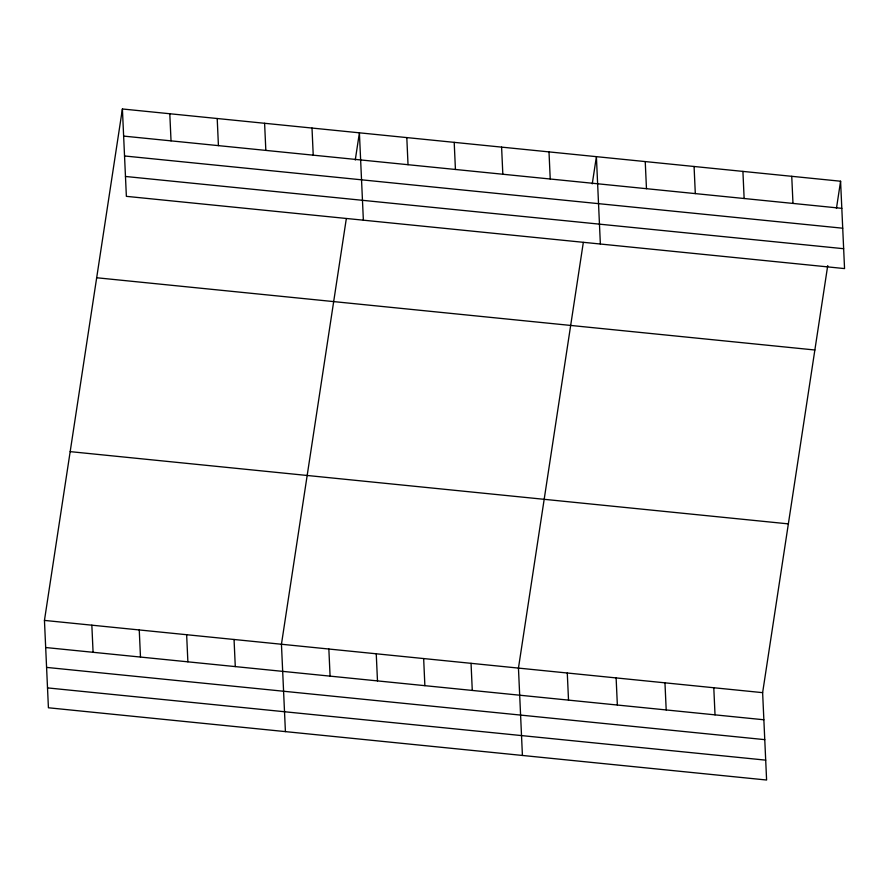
<?xml version="1.0" encoding="UTF-8"?>
<svg xmlns="http://www.w3.org/2000/svg" width="889" height="889" viewBox="0 0 889 889"><rect width="100%" height="100%" fill="white"/><g stroke="black" fill="none" stroke-linecap="round" stroke-linejoin="round"><path stroke-width="1.33" d="M827.726 265.611L762.629 692.653L766.596 780.02L48.417 707.777L44.45 620.411L122.404 108.98L840.583 181.223L844.55 268.589L126.371 196.347L122.404 108.98M346.332 218.572L281.446 644.247L285.413 731.614M355.256 160.042L359.4 132.817L363.368 220.183M583.328 242.408L518.454 668.095L522.421 755.461M592.252 183.879L596.397 156.664L600.364 244.031M836.438 208.448L840.583 181.223M123.638 136.095L841.816 208.337M124.538 155.975L842.716 228.217M125.471 176.467L843.65 248.709M96.679 277.757L814.857 349.999M70.175 451.634L788.354 523.877M44.45 620.411L762.629 692.653M45.683 647.525L763.862 719.768M46.584 667.406L764.762 739.648M47.517 687.897L765.696 760.139M791.743 176.311L792.977 203.425M742.915 171.399L744.137 198.514M694.076 166.487L695.309 193.602M713.789 687.742L715.023 714.856M645.236 161.576L646.47 188.69M664.961 682.83L666.194 709.944M616.121 677.918L617.355 705.033M549.002 151.897L550.235 179M567.282 673.006L568.516 700.11M501.596 147.13L502.83 174.233M454.201 142.351L455.435 169.466M471.048 663.327L472.281 690.431M406.806 137.584L408.029 164.698M423.653 658.549L424.875 685.663M376.247 653.782L377.481 680.896M312.006 128.049L313.228 155.164M328.852 649.014L330.086 676.129M264.6 123.282L265.833 150.397M217.205 118.515L218.427 145.629M234.051 639.48L235.285 666.594M169.799 113.748L171.032 140.862M186.646 634.713L187.879 661.827M139.251 629.945L140.484 657.06M91.845 625.178L93.078 652.293"/></g></svg>
